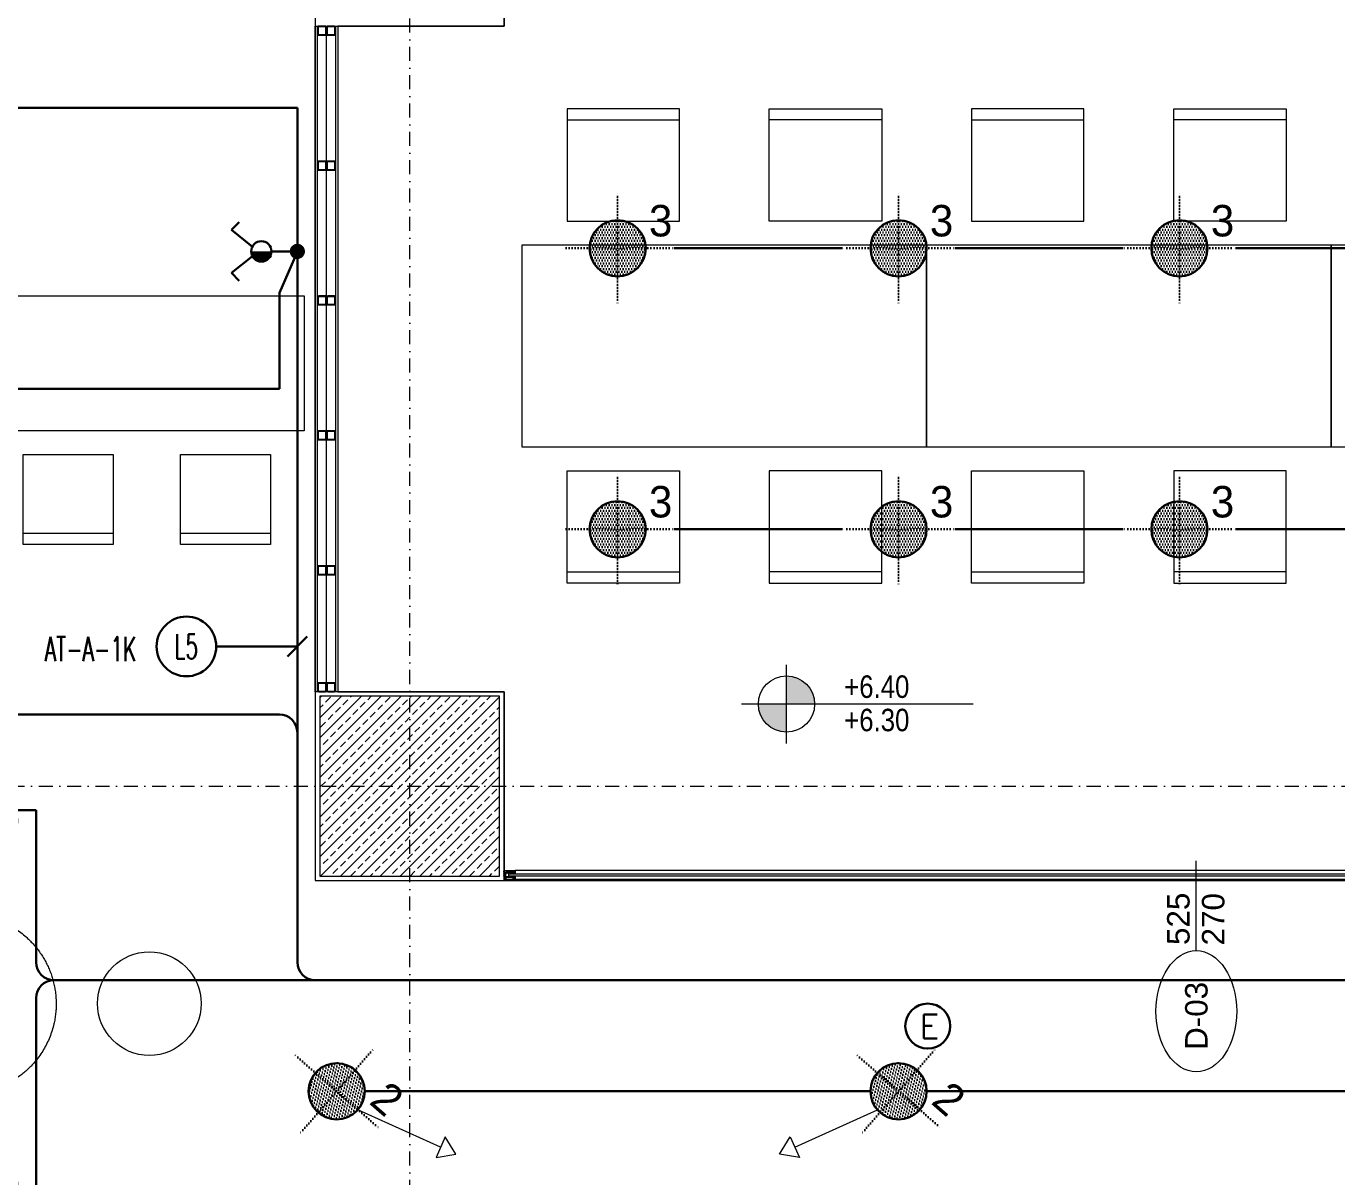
# Model space of a CAD drawing. Extents: x -1701 to 23780, y -363 to 7742.
# Drawn here: x 8397 to 8980, y 2231 to 2743 of the extents above; entities that cross this region are included whole.
import ezdxf
from ezdxf.enums import TextEntityAlignment as Align

# ---------------------------------------------------------------- set-up
doc = ezdxf.new("R2010")
doc.units = 0
doc.header["$LTSCALE"] = 25
doc.header["$MEASUREMENT"] = 0
doc.header["$PDMODE"] = 1
doc.linetypes.add('Audi$0$DASHDOT2', pattern=[0.5, 0.25, -0.125, 0, -0.125])
doc.linetypes.add('DOT2', pattern=[0.125, 0, -0.125])
doc.layers.get('0').update_dxf_attribs({"color": 9, "lineweight": 9})
for name, color, linetype, lineweight in [('0 @ 1', 9, 'Continuous', 9), ('31', 9, 'Continuous', 9), ('Audi$0$01', 8, 'Continuous', 9), ('Audi$0$05', 8, 'Continuous', 9), ('Audi$0$06D', 8, 'Continuous', 9), ('Audi$0$09W', 8, 'Continuous', 9), ('Audi$0$10', 8, 'Continuous', 9), ('Audi$0$11', 8, 'Continuous', 9), ('Audi$0$14', 8, 'Continuous', 9), ('Audi$0$15', 8, 'Continuous', 9), ('Audi$0$21', 8, 'Continuous', 9), ('Audi$0$22', 8, 'Continuous', 9), ('Audi$0$24', 8, 'Audi$0$DASHDOT2', 9), ('Audi$0$35', 8, 'Continuous', 9), ('E-ACİL AYDINLATMA KİTİ', 7, 'Continuous', 30), ('E-Aydınlatma', 7, 'Continuous', 30), ('E-KABLO', 7, 'Continuous', 30), ('E-KOMÜTATÖR ANAHTAR (ETANŞ)', 7, 'Continuous', 30), ('E-LİNYE', 7, 'Continuous', 30), ('E-YUKARI ÇIKAN HAT', 7, 'Continuous', 30)]:
    doc.layers.add(name, color=color, linetype=linetype, lineweight=lineweight)
doc.styles.add('Audi$0$Arial', font='arial.ttf', dxfattribs={"height": 2.5})
doc.styles.add('Audi$0$MuuM_TEXT-STANDART', font='ARIALN.TTF')
doc.styles.add('E-YAZI', font='txttw.shx')
doc.styles.add('TX-TEXT', font='')
doc.styles.get('TX-TEXT').set_extended_font_data('TrSah Futura Lt BT')
pattern_1 = [(225, (-604.72494, -2171.82614), (-0.0883883476, 0.0883883476), []), (135, (-604.72494, -2171.82614), (0.0883883476, 0.0883883476), [])]

# ---------------------------------------------------------------- blocks, each defined once
blk = doc.blocks.new('Audi$0$P-AUDI_BAR')
at = {"layer": 'Audi$0$05'}
for points in [[(-420, -180), (0, -180), (0, -240), (-420, -240)], [(-405, -250.5), (-365, -250.5), (-365, -290.5), (-405, -290.5)], [(-335, -250.5), (-295, -250.5), (-295, -290.5), (-335, -290.5)], [(-265, -250.5), (-225, -250.5), (-225, -290.5), (-265, -290.5)], [(-195, -250.5), (-155, -250.5), (-155, -290.5), (-195, -290.5)], [(-125, -250.5), (-85, -250.5), (-85, -290.5), (-125, -290.5)], [(-55, -250.5), (-15, -250.5), (-15, -290.5), (-55, -290.5)]]:
    blk.add_lwpolyline(points, close=True, dxfattribs=at)
for points in [[(-405, -285.5), (-365, -285.5)], [(-335, -285.5), (-295, -285.5)], [(-265, -285.5), (-225, -285.5)], [(-195, -285.5), (-155, -285.5)], [(-125, -285.5), (-85, -285.5)], [(-55, -285.5), (-15, -285.5)]]:
    blk.add_lwpolyline(points, dxfattribs=at)
blk = doc.blocks.new('Audi$0$P-AUDI_TOP')
at = {"layer": 'Audi$0$05'}
for points in [[(20, 10.5), (70, 10.5), (70, 60.5), (20, 60.5)], [(20, 10.5), (70, 10.5), (70, 60.5), (20, 60.5)], [(160, 10.5), (110, 10.5), (110, 60.5), (160, 60.5)], [(160, 10.5), (110, 10.5), (110, 60.5), (160, 60.5)], [(0, 0), (180, 0), (180, -90), (0, -90)], [(0, 0), (180, 0), (180, -90), (0, -90)], [(20, -100.5), (70, -100.5), (70, -150.5), (20, -150.5)], [(20, -100.5), (70, -100.5), (70, -150.5), (20, -150.5)], [(160, -100.5), (110, -100.5), (110, -150.5), (160, -150.5)], [(160, -100.5), (110, -100.5), (110, -150.5), (160, -150.5)]]:
    blk.add_lwpolyline(points, close=True, dxfattribs=at)
for points in [[(20, 55.5), (70, 55.5)], [(20, 55.5), (70, 55.5)], [(160, 55.5), (110, 55.5)], [(160, 55.5), (110, 55.5)], [(20, -145.5), (70, -145.5)], [(20, -145.5), (70, -145.5)], [(160, -145.5), (110, -145.5)], [(160, -145.5), (110, -145.5)]]:
    blk.add_lwpolyline(points, dxfattribs=at)
blk = doc.blocks.new('Audi$0$0_doorno')
blk.add_lwpolyline([(4.5, 0), (12.5, 0)])
blk.add_ellipse((-0.89, 0), major_axis=(-5.39, 0), ratio=0.666667)
at = {"style": 'Audi$0$Arial'}
blk.add_attdef('YUKSEKLIK', text='', height=2, dxfattribs=at).set_placement((5, 12.3), align=Align.TOP_LEFT)
blk.add_attdef('KAPINO', text='', height=2, dxfattribs=at).set_placement((0, 0), align=Align.MIDDLE)
blk.add_attdef('GENISLIK', text='', height=2, dxfattribs=at).set_placement((5, -3.79), align=Align.BOTTOM_LEFT)
blk = doc.blocks.new('Audi$0$0_elevationtarget-p')
h = blk.add_hatch(color=256)
h.paths.add_polyline_path([(2.5, 0, 0.414214), (0, 2.5), (0, 0)])
h.paths.add_polyline_path([(0, 0), (-2.5, 0, 0.414214), (0, -2.5)])
blk.add_line((0, -3.5), (0, 3.5))
blk.add_lwpolyline([(16.6, 0), (-4, 0)])
blk.add_circle((0, 0), 2.5)
at = {"style": 'Audi$0$Arial'}
blk.add_attdef('BITMISKOT', text='', height=2, dxfattribs=at).set_placement((4.5, 0), align=Align.BOTTOM_LEFT)
blk.add_attdef('KABAKOT', text='', height=2, dxfattribs=at).set_placement((4.5, -0.59), align=Align.TOP_LEFT)
blk = doc.blocks.new('Audi$0$Group-54-1')
at = {"flags": 128}
blk.add_lwpolyline([(384798.7518, 69160.1485, -0.005049), (384798.7517, 69160.1403), (384798.7516, 69160.1342, -0.020297), (384798.7504, 69160.1139), (384798.7501, 69160.1117, -0.010121), (384798.7472, 69160.0879, -0.020134), (384798.7429, 69160.0643), (384798.742, 69160.0604, -0.019975), (384798.7338, 69160.03), (384798.7338, 69160.0299, -0.01979), (384798.7234, 69160.0006), (384798.7233, 69160.0005, -0.019602), (384798.7107, 69159.9722), (384798.7107, 69159.9722, -0.019426), (384798.6959, 69159.9451), (384798.6959, 69159.945, -0.019277), (384798.6792, 69159.9193), (384798.6791, 69159.9193, -0.019164), (384798.6605, 69159.8949, -0.019098), (384798.6401, 69159.872), (384798.6374, 69159.8693, -0.019074), (384798.6208, 69159.8533, -0.009549), (384798.6033, 69159.8384), (384798.6033, 69159.8384, -0.019136), (384798.585, 69159.8244, -0.009605), (384798.5659, 69159.8115), (384798.5658, 69159.8115, -0.019296), (384798.546, 69159.7997), (384798.5459, 69159.7997, -0.009707), (384798.5253, 69159.7891), (384798.5253, 69159.7891, -0.019528), (384798.504, 69159.7796), (384798.504, 69159.7796, -0.009837), (384798.4821, 69159.7713), (384798.482, 69159.7713, -0.01979), (384798.4595, 69159.7643), (384798.4595, 69159.7643, -0.009972), (384798.4365, 69159.7587), (384798.4364, 69159.7586, -0.020026), (384798.4129, 69159.7543), (384798.4128, 69159.7543, -0.010081), (384798.3889, 69159.7514), (384798.3887, 69159.7514, -0.020176), (384798.3644, 69159.7499), (384798.3602, 69159.7498, -0.010066), (384798.3438, 69159.7498), (384798.3437, 69159.7498, -0.0101), (384798.3274, 69159.7505, -0.01008), (384798.3111, 69159.7518), (384798.3071, 69159.7522, -0.0201), (384798.2832, 69159.7556), (384798.2792, 69159.7564, -0.019966), (384798.2483, 69159.7633), (384798.2482, 69159.7633, -0.019798), (384798.2183, 69159.7726), (384798.2181, 69159.7727, -0.01962), (384798.1893, 69159.7842), (384798.1892, 69159.7842, -0.019449), (384798.1614, 69159.7979), (384798.1614, 69159.7979, -0.019299), (384798.1349, 69159.8136), (384798.1348, 69159.8136, -0.019181), (384798.1097, 69159.8313), (384798.1097, 69159.8313, -0.019107), (384798.086, 69159.8508), (384798.0831, 69159.8533, -0.019075), (384798.0665, 69159.8693, -0.009545), (384798.0509, 69159.8861, -0.019123), (384798.0362, 69159.9038, -0.009595), (384798.0226, 69159.9224), (384798.0226, 69159.9224, -0.019275), (384798.01, 69159.9418), (384798.01, 69159.9418, -0.009695), (384797.9986, 69159.9618), (384797.9985, 69159.9619, -0.019508), (384797.9883, 69159.9827), (384797.9882, 69159.9827, -0.009828), (384797.9792, 69160.0041), (384797.9791, 69160.0042, -0.019783), (384797.9713, 69160.0262), (384797.9713, 69160.0263, -0.009972), (384797.9647, 69160.0488), (384797.9647, 69160.0489, -0.020049), (384797.9595, 69160.0721), (384797.9595, 69160.0721, -0.0101), (384797.9556, 69160.0957), (384797.9556, 69160.0958, -0.020245), (384797.9531, 69160.1199), (384797.9529, 69160.124, -0.010149), (384797.9522, 69160.1403, -0.010113), (384797.9522, 69160.1568), (384797.9523, 69160.1609, -0.020296), (384797.9538, 69160.1852), (384797.9538, 69160.1854, -0.01012), (384797.9567, 69160.2092, -0.020134), (384797.9611, 69160.2328), (384797.962, 69160.2367, -0.019975), (384797.9701, 69160.2671), (384797.9701, 69160.2672, -0.01979), (384797.9806, 69160.2965), (384797.9806, 69160.2966, -0.019602), (384797.9933, 69160.3249), (384797.9933, 69160.3249, -0.019426), (384798.008, 69160.352), (384798.0081, 69160.3521, -0.019277), (384798.0248, 69160.3778), (384798.0248, 69160.3778, -0.019164), (384798.0434, 69160.4022, -0.019098), (384798.0639, 69160.4251), (384798.0665, 69160.4278, -0.019074), (384798.0831, 69160.4438, -0.009549), (384798.1006, 69160.4587), (384798.1006, 69160.4587, -0.019136), (384798.119, 69160.4727, -0.009605), (384798.1381, 69160.4856), (384798.1381, 69160.4856, -0.019296), (384798.158, 69160.4974), (384798.158, 69160.4974, -0.009707), (384798.1786, 69160.508), (384798.1787, 69160.5081, -0.019528), (384798.1999, 69160.5175), (384798.2, 69160.5175, -0.009837), (384798.2218, 69160.5258), (384798.2219, 69160.5258, -0.01979), (384798.2444, 69160.5328), (384798.2445, 69160.5328, -0.009972), (384798.2674, 69160.5384), (384798.2676, 69160.5385, -0.020026), (384798.2911, 69160.5428), (384798.2912, 69160.5428, -0.010081), (384798.3151, 69160.5457), (384798.3152, 69160.5457, -0.020176), (384798.3396, 69160.5472), (384798.3438, 69160.5473, -0.010066), (384798.3602, 69160.5473), (384798.3603, 69160.5473, -0.0101), (384798.3766, 69160.5466, -0.01008), (384798.3929, 69160.5453), (384798.3968, 69160.5449, -0.0201), (384798.4208, 69160.5415), (384798.4248, 69160.5407, -0.019966), (384798.4556, 69160.5338), (384798.4558, 69160.5338, -0.019798), (384798.4857, 69160.5245), (384798.4858, 69160.5245, -0.019621), (384798.5147, 69160.5129), (384798.5148, 69160.5129, -0.019449), (384798.5425, 69160.4992), (384798.5426, 69160.4992, -0.0193), (384798.5691, 69160.4835), (384798.5691, 69160.4835, -0.019182), (384798.5942, 69160.4658), (384798.5943, 69160.4658, -0.019108), (384798.6179, 69160.4463), (384798.6208, 69160.4438, -0.019075), (384798.6374, 69160.4278, -0.009545), (384798.6531, 69160.411, -0.019123), (384798.6677, 69160.3933, -0.009596), (384798.6814, 69160.3747), (384798.6814, 69160.3747, -0.019275), (384798.6939, 69160.3553), (384798.6939, 69160.3553, -0.009695), (384798.7054, 69160.3353), (384798.7054, 69160.3352, -0.019508), (384798.7157, 69160.3144), (384798.7157, 69160.3144, -0.009827), (384798.7248, 69160.293), (384798.7248, 69160.2929, -0.019783), (384798.7327, 69160.2709), (384798.7327, 69160.2708, -0.009972), (384798.7392, 69160.2483), (384798.7392, 69160.2482, -0.020048), (384798.7445, 69160.225), (384798.7445, 69160.225, -0.010099), (384798.7483, 69160.2014), (384798.7484, 69160.2013, -0.020243), (384798.7508, 69160.1772), (384798.7511, 69160.1731, -0.010148), (384798.7517, 69160.1568, -0.005062), (384798.7518, 69160.1485)], format="xyb", dxfattribs=at)
for centre in [(384798.3498, 69160.9634), (384797.5374, 69160.1497), (384799.1666, 69160.1497), (384798.3498, 69159.3469)]:
    blk.add_circle(centre, 0.2304)
blk = doc.blocks.new('Audi$0$p-kolon_80x80')
at = {"layer": 'Audi$0$09W'}
h = blk.add_hatch(dxfattribs=at)
h.set_pattern_fill('ANSI33', color=256, scale=25, style=0)
h.set_pattern_definition([(45, (-1222.5, -385), (-4.419417, 4.419417), []), (45, (-1218.0806, -385), (-4.419417, 4.419417), [3.125, -1.5625])])
h.paths.add_polyline_path([(-40, -40), (40, -40), (40, 40), (-40, 40)])
blk.add_lwpolyline([(-40, -40), (40, -40), (40, 40), (-40, 40)], close=True)
blk = doc.blocks.new('Audi$0$Prf-40x40')
for points in [[(1.5, -2), (-1.5, -2, -0.414214), (-2, -1.5), (-2, 1.5, -0.414214), (-1.5, 2), (1.5, 2, -0.414214), (2, 1.5), (2, -1.5, -0.414214)], [(1.5, -1.7), (-1.5, -1.7, -0.414214), (-1.7, -1.5), (-1.7, 1.5, -0.414214), (-1.5, 1.7), (1.5, 1.7, -0.414214), (1.7, 1.5), (1.7, -1.5, -0.414214)]]:
    blk.add_lwpolyline(points, format="xyb", close=True)
at = {"color": 252}
blk.add_point((0, 0), dxfattribs=at)
blk = doc.blocks.new('Audi$0$p-strahle-alüminyumdoğramaprofili')
at = {"layer": 'Audi$0$10'}
h = blk.add_hatch(dxfattribs=at)
h.set_pattern_fill('NET', color=256, angle=315, style=0)
h.set_pattern_definition(pattern_1)
h.paths.add_polyline_path([(-4.62, 2.65), (-4.68, 2.65), (-4.72, 2.75), (-4.72, 2.8), (-4.69, 2.8), (-4.69, 2.92), (-4.98, 2.92), (-4.98, 2.8), (-4.95, 2.8), (-4.99, 2.65), (-5.08, 2.66), (-5.25, 2.28), (-5.14, 2.28), (-5.14, 2.33), (-4.98, 2.52, 0.2599), (-4.9, 2.28), (-4.66, 2.28, 0.382682)])
h.paths.add_polyline_path([(-4.86, 2.52), (-4.67, 2.52, -2.16717)], flags=16)
h = blk.add_hatch(dxfattribs=at)
h.set_pattern_fill('NET', color=256, angle=315, style=0)
h.set_pattern_definition(pattern_1)
h.paths.add_polyline_path([(-4.62, 0.88), (-4.68, 0.88), (-4.72, 0.77), (-4.72, 0.73), (-4.69, 0.73), (-4.69, 0.6), (-4.98, 0.6), (-4.98, 0.73), (-4.95, 0.73), (-4.99, 0.88), (-5.08, 0.87), (-5.25, 1.24), (-5.14, 1.24), (-5.14, 1.2), (-4.98, 1.01, -0.2599), (-4.9, 1.24), (-4.66, 1.24, -0.382682)])
h.paths.add_polyline_path([(-4.86, 1), (-4.67, 1, 2.16717)], flags=16)
h = blk.add_hatch(dxfattribs=at)
h.set_pattern_fill('NET', color=256, angle=315, style=0)
h.set_pattern_definition([(225, (-608.45214, -2173.53612), (-0.0883883476, 0.0883883476), []), (135, (-608.45214, -2173.53612), (0.0883883476, 0.0883883476), [])])
h.paths.add_polyline_path([(-3.45, 2.28), (-3.45, 2.57), (-4.49, 2.57), (-4.49, 2.28)])
h = blk.add_hatch(dxfattribs=at)
h.set_pattern_fill('NET', color=256, angle=315, style=0)
h.set_pattern_definition([(225, (-608.45214, -2180.04526), (-0.0883883476, 0.0883883476), []), (135, (-608.45214, -2180.04526), (0.0883883476, 0.0883883476), [])])
h.paths.add_polyline_path([(-3.45, 0.93), (-3.45, 1.24), (-4.49, 1.24), (-4.49, 0.93)])
h = blk.add_hatch(dxfattribs=at)
h.set_pattern_fill('NET', color=256, angle=315, style=0)
h.set_pattern_definition([(225, (-629.50454, -2177.58922), (-0.0883883476, 0.0883883476), []), (135, (-629.50454, -2177.58922), (0.0883883476, 0.0883883476), [])])
h.paths.add_polyline_path([(0, 0.68), (0, 1.75), (-0.18, 1.75), (-0.18, 0.68)])
for points in [[(-5.08, 2.66), (-5.25, 2.28)], [(-5.09, 0.88), (-5.25, 1.24)], [(-4.98, 2.52), (-5.14, 2.33), (-5.14, 2.28)], [(-4.98, 1.01), (-5.14, 1.2), (-5.14, 1.24)], [(-4.92, 3.6), (-4.92, 3.16), (-4.61, 3.16), (-4.61, 2.87), (-4.52, 2.87), (-4.62, 2.65), (-4.68, 2.65), (-4.72, 2.75), (-4.72, 2.8), (-4.69, 2.8), (-4.69, 3.05), (-4.98, 3.05), (-4.98, 2.8), (-4.95, 2.8), (-4.99, 2.65), (-5.08, 2.66), (-5.07, 3.76), (-0.11, 3.76)], [(-4.69, 2.92), (-4.98, 2.92)], [(-4.71, 0.6), (-4.98, 0.6)], [(-2.83, 0.2), (-2.67, 0.2), (-2.67, -0.04), (-4.87, -0.04), (-4.87, 0.19), (-4.57, 0.19), (-4.57, 0.73), (-2.67, 0.73)], [(-4.52, 2.87), (-4.49, 2.87), (-4.49, 2.26)], [(-4.49, 0.93), (-4.49, 0.93), (-4.49, 1.26)], [(-3.45, 2.26), (-3.45, 2.57)], [(-3.45, 1.26), (-3.45, 0.93)], [(-2.08, 0.93), (-2.08, 2.57)], [(-0.18, 0.68), (0, 0.68), (0, 1.75)], [(-0.18, 1.75), (0, 1.75)]]:
    blk.add_lwpolyline(points, dxfattribs=at)
for points in [[(-0.18, 2.74), (-0.18, 2.21), (0, 2.21), (0, 2.08), (-0.18, 2.08), (-0.18, 0.43), (0, 0.43), (0, 0), (-0.12, 0), (-0.12, -0.24), (-5.09, -0.24), (-5.09, 0.88), (-4.98, 0.88), (-4.94, 0.7), (-4.99, 0.7), (-4.99, 0.33), (-4.71, 0.33), (-4.71, 0.88), (-4.56, 0.88), (-4.52, 0.93), (-1.28, 0.93), (-1.2, 1.22), (-0.9, 1.22), (-0.9, 0.62), (-0.58, 0.62), (-0.58, 2.74)], [(-2.03, 0.78), (-1.35, 0.78), (-1.35, 0.08), (-1.28, 0.04), (-1.28, -0.04), (-2.09, -0.04), (-2.09, 0.1), (-2.03, 0.15)]]:
    blk.add_lwpolyline(points, close=True, dxfattribs=at)
for points in [[(-0.57, 3.26), (-0.57, 3.62), (-4.89, 3.62), (-4.89, 3.65, 0.561743), (-4.97, 3.66, 0.595966), (-4.92, 3.6, -2.204878)], [(-4.67, 2.52), (-4.86, 2.52, 1)], [(-4.67, 1), (-4.86, 1, -1)], [(-4.61, 2.87), (-4.49, 3.45, -0.833203), (-4.18, 3.44, -0.447088)], [(-4.49, 2.57), (-1.23, 2.57, -0.414214), (-0.9, 2.25), (-0.9, 1.22)], [(-4.18, 3.44), (-4.18, 2.99, 0.414214), (-4.07, 2.89), (-0.82, 2.89), (-0.82, 3.62)], [(-2.67, 0.73), (-2.67, 0.32), (-2.83, 0.32, 1), (-2.83, 0.2, -1)], [(-0.11, 3.76), (-0.11, 3.62), (-0.45, 3.62), (-0.45, 3.14, -1), (-0.66, 3.14)], [(-0.66, 3.14, -0.305404), (-0.57, 3.26, -5.773092)]]:
    blk.add_lwpolyline(points, format="xyb", dxfattribs=at)
for centre, radius, start, end in [((-4.73, 2.47), 0.253, 168.66756, 234.12581), ((-4.73, 1.06), 0.253, 125.87419, 191.33244), ((-4.77, 2.44), 0.125, 139.54015, 40.45985), ((-4.77, 1.08), 0.125, 319.54015, 220.45985), ((-4.84, 2.48), 0.273, 305.97376, 36.42893), ((-4.84, 1.04), 0.273, 323.57107, 54.02624)]:
    blk.add_arc(centre, radius, start, end, dxfattribs=at)
blk = doc.blocks.new('*U4760')
at = {"layer": 'Audi$0$06D'}
for points in [[(4.95, 4), (521.05, 4)], [(4.95, 0), (521.04, 0)]]:
    blk.add_lwpolyline(points, dxfattribs=at)
at = {"layer": 'Audi$0$15'}
for points in [[(1.96, 2.5), (524.04, 2.5)], [(524.04, 1.5), (1.96, 1.5)]]:
    blk.add_lwpolyline(points, dxfattribs=at)
at = {"layer": '0 @ 1', "linetype": 'Continuous', "xscale": -1}
blk.add_blockref('Audi$0$p-strahle-alüminyumdoğramaprofili', (-0.12, 0.24), dxfattribs=at)
at = {"layer": '0 @ 1', "linetype": 'Continuous'}
blk.add_blockref('Audi$0$p-strahle-alüminyumdoğramaprofili', (526.12, 0.24), dxfattribs=at)
blk = doc.blocks.new('Audi')
at = {"layer": 'Audi$0$06D'}
blk.add_lwpolyline([(8530.5, 2450.5), (8530.5, 2739.5)], dxfattribs=at)
at = {"layer": 'Audi$0$11'}
for points in [[(8535.5, 2447), (8525.5, 2447), (8525.5, 2743), (8535.5, 2743)], [(8534.5, 2447), (8526.5, 2447), (8526.5, 2743), (8534.5, 2743)]]:
    blk.add_lwpolyline(points, close=True, dxfattribs=at)
at = {"layer": 'Audi$0$14'}
blk.add_lwpolyline([(8525.5, 2803), (8525.5, 2743), (8609.5, 2743), (8609.5, 2803), (8732, 2803), (8732, 2819.3)], dxfattribs=at)
blk.add_lwpolyline([(8609.5, 2447), (8525.5, 2447), (8525.5, 2363), (8609.5, 2363)], close=True, dxfattribs=at)
at = {"layer": 'Audi$0$24'}
for points in [[(8567.5, 195), (8567.5, 4035)], [(6827.5, 2405), (11027.5, 2405)]]:
    blk.add_lwpolyline(points, dxfattribs=at)
at = {"layer": 'Audi$0$35'}
blk.add_lwpolyline([(7909.5, 2803), (8525.5, 2803), (8525.5, 2363), (10472.5, 2363), (10472.5, 2240), (9967.4, 2240), (10004.84, 1897.89, 0.099521), (7703.07, 1167.17)], format="xyb", dxfattribs=at)
blk.add_lwpolyline([(8609.5, 2803), (8609.5, 2743), (8535.5, 2743), (8535.5, 2447), (8609.5, 2447), (8609.5, 2363), (9225.5, 2363), (9225.5, 2803)], close=True, dxfattribs=at)
at = {"linetype": 'Continuous', "rotation": 180}
blk.add_blockref('*U4760', (9135.5, 2367.42), dxfattribs=at)
at = {"layer": 'Audi$0$01'}
blk.add_blockref('Audi$0$p-kolon_80x80', (8567.5, 2405), dxfattribs=at)
at = {"layer": 'Audi$0$05'}
for name, p in [('Audi$0$P-AUDI_TOP', (8617.5, 2645.79)), ('Audi$0$P-AUDI_TOP', (8797.5, 2645.79)), ('Audi$0$P-AUDI_TOP', (8977.5, 2645.79)), ('Audi$0$P-AUDI_BAR', (8520.5, 2803))]:
    blk.add_blockref(name, p, dxfattribs=at)
at = {"layer": 'Audi$0$05', "color": 7, "xscale": 100, "yscale": 100, "zscale": 100}
blk.add_blockref('Audi$0$Group-54-1', (-38471465, -6913706.72), dxfattribs=at)
at = {"layer": 'Audi$0$10', "xscale": -1}
for p in [(8528.5, 2741), (8532.5, 2741), (8528.5, 2681), (8532.5, 2681), (8528.5, 2621), (8532.5, 2621), (8528.5, 2561), (8532.5, 2561), (8528.5, 2501), (8532.5, 2501), (8528.5, 2449), (8532.5, 2449)]:
    blk.add_blockref('Audi$0$Prf-40x40', p, dxfattribs=at)
at = {"layer": 'Audi$0$21'}
ref = blk.add_blockref('Audi$0$0_elevationtarget-p', (8735.15, 2441.5), dxfattribs=dict(at, xscale=5, yscale=5, zscale=0.5))
ref.add_attrib('BITMISKOT', ' +6.40', dxfattribs={"layer": '0', "height": 10, "style": 'Audi$0$MuuM_TEXT-STANDART'}).set_placement((8757.65, 2441.23), align=Align.BOTTOM_LEFT)
ref.add_attrib('KABAKOT', ' +6.30', dxfattribs={"layer": '0', "height": 10, "style": 'Audi$0$MuuM_TEXT-STANDART'}).set_placement((8757.65, 2426.4), align=Align.BOTTOM_LEFT)
at = {"layer": 'Audi$0$22'}
ref = blk.add_blockref('Audi$0$0_doorno', (8917.5, 2309.3), dxfattribs=dict(at, xscale=5, yscale=5, zscale=5, rotation=90))
ref.add_attrib('KAPINO', 'D-03', dxfattribs={"layer": '0', "height": 10, "rotation": 90, "style": 'Audi$0$Arial'}).set_placement((8917.5, 2302.79), align=Align.MIDDLE)
ref.add_attrib('GENISLIK', '525', dxfattribs={"layer": '0', "height": 10, "rotation": 90, "style": 'Audi$0$Arial'}).set_placement((8917.5, 2334.3), align=Align.BOTTOM_LEFT)
ref.add_attrib('YUKSEKLIK', '270', dxfattribs={"layer": '0', "height": 10, "rotation": 90, "style": 'Audi$0$Arial'}).set_placement((8920, 2334.12), align=Align.TOP_LEFT)
blk = doc.blocks.new('p-bur-VW-spotlight')
at = {"layer": 'E-Aydınlatma'}
h = blk.add_hatch(dxfattribs=at)
h.set_pattern_fill('DOTS', color=4, scale=20)
edge = h.paths.add_edge_path()
edge.add_arc((0, 0), 12.5, 0, 360)
at = {"layer": 'E-Aydınlatma', "color": 4, "linetype": 'DOT2', "ltscale": 0.4}
for q in [(0, 25), (-25, 0), (0, -25), (25, 0)]:
    blk.add_line((0, 0), q, dxfattribs=at)
at = {"layer": 'E-Aydınlatma', "color": 4, "linetype": 'ByBlock'}
blk.add_circle((0, 0), 12.5, dxfattribs=at)
at = {"layer": 'E-Aydınlatma', "color": 4, "style": 'TX-TEXT', "text_generation_flag": 4}
blk.add_attdef('W', text='', height=14, rotation=180, dxfattribs=at).set_placement((19.53, 11.56), align=Align.MIDDLE_CENTER)
blk = doc.blocks.new('100_ACİL AYDINLATMA KİTİ')
at = {"layer": 'E-ACİL AYDINLATMA KİTİ', "color": 3}
blk.add_circle((0, 0), 1.251, dxfattribs=at)
at = {"layer": 'E-ACİL AYDINLATMA KİTİ', "color": 3, "style": 'E-YAZI'}
blk.add_text('E', height=1.34, dxfattribs=at).set_placement((-0.448, -0.694))
blk = doc.blocks.new('100_KOMÜTATÖR ANAHTAR (ETANŞ)')
at = {"layer": 'E-KOMÜTATÖR ANAHTAR (ETANŞ)', "color": 4}
for p, q in [((-1.7, 5.22), (-2.33, 4.62)), ((-0.37, 3.56), (-1.7, 5.22)), ((0.37, 3.56), (1.7, 5.22)), ((1.7, 5.22), (2.33, 4.62)), ((0, 2.05), (0, 0))]:
    blk.add_line(p, q, dxfattribs=at)
at = {"layer": 'E-KOMÜTATÖR ANAHTAR (ETANŞ)', "color": 4, "const_width": 0.81}
blk.add_lwpolyline([(0, 3.27, 0.414214), (-0.41, 2.86, 0.414214), (0, 2.46, 0.414214)], format="xyb", dxfattribs=at)
at = {"layer": 'E-KOMÜTATÖR ANAHTAR (ETANŞ)', "color": 4}
blk.add_circle((0, 2.86), 0.81, dxfattribs=at)

msp = doc.modelspace()

# ---------------------------------------------------------------- linework, layer by layer
at = {"layer": '31', "linetype": 'ByBlock'}
for points in [[(8581.26, 2244.36), (8544.43, 2261.04)], [(8738.87, 2244.36), (8775.7, 2261.04)], [(8579.2, 2239.81), (8588.09, 2241.27), (8583.32, 2248.92), (8579.2, 2239.81)], [(8740.93, 2239.81), (8732.04, 2241.27), (8736.81, 2248.92), (8740.93, 2239.81)]]:
    msp.add_lwpolyline(points, dxfattribs=at)
at = {"layer": 'E-KABLO', "color": 6}
for p, q in [((8310, 2706.73), (8517.5, 2706.73)), ((8517.5, 2642.84), (8517.5, 2706.73)), ((8517.5, 2642.84), (8509.5, 2624.45)), ((8517.5, 2642.84), (8517.5, 2411.17)), ((8760, 2644.23), (8685, 2644.23)), ((8885, 2644.23), (8810, 2644.23)), ((9010, 2644.23), (8935, 2644.23)), ((8509.5, 2624.45), (8509.5, 2581.73)), ((8310, 2581.73), (8509.5, 2581.73)), ((8760, 2519.23), (8685, 2519.23)), ((8885, 2519.23), (8810, 2519.23)), ((9010, 2519.23), (8935, 2519.23)), ((8517.5, 2411.17), (8517.5, 2326.71)), ((8310, 2394.23), (8401.25, 2394.23)), ((8401.25, 2326.71), (8401.25, 2394.23)), ((8525.5, 2318.71), (8409.25, 2318.71)), ((9925.5, 2318.71), (8525.5, 2318.71)), ((8401.25, 2310.71), (8401.25, 1665.67)), ((8772.5, 2269.25), (8547.5, 2269.25)), ((9022.5, 2269.25), (8797.5, 2269.25))]:
    msp.add_line(p, q, dxfattribs=at)
at = {"layer": 'E-KABLO', "color": 4}
msp.add_line((7934.16, 2436.81), (8509.5, 2436.81), dxfattribs=at)
msp.add_arc((8509.5, 2428.81), 8, 0, 90, dxfattribs=at)
at = {"layer": 'E-KABLO', "color": 6}
for centre, start, end in [((8409.25, 2326.71), 180, 270), ((8525.5, 2326.71), 180, 270), ((8409.25, 2310.71), 90, 180)]:
    msp.add_arc(centre, 8, start, end, dxfattribs=at)
at = {"layer": 'E-LİNYE', "color": 7, "linetype": 'Continuous'}
for p, q in [((8481.41, 2467.11), (8517.5, 2467.11)), ((8521.92, 2471.53), (8513.08, 2462.69))]:
    msp.add_line(p, q, dxfattribs=at)
msp.add_circle((8468.15, 2467.11), 13.26, dxfattribs=at)
at = {"layer": 'E-YUKARI ÇIKAN HAT', "color": 4, "linetype": 'Continuous', "const_width": 3.38}
msp.add_lwpolyline([(8515.81, 2642.84, 1), (8519.19, 2642.84, 1)], format="xyb", close=True, dxfattribs=at)

# ---------------------------------------------------------------- block references
at = {"color": 6}
msp.add_blockref('Audi', (0, 0), dxfattribs=at)
at = {"layer": '31', "color": 2, "linetype": 'ByBlock'}
ref = msp.add_blockref('p-bur-VW-spotlight', (8660, 2644.23), dxfattribs=at)
ref.add_attrib('W', '3', dxfattribs={"layer": '0', "height": 14, "rotation": 180, "style": 'TX-TEXT', "text_generation_flag": 6}).set_placement((8679.15, 2645.3), align=Align.BOTTOM_CENTER)
ref = msp.add_blockref('p-bur-VW-spotlight', (8785, 2644.23), dxfattribs=at)
ref.add_attrib('W', '3', dxfattribs={"layer": '0', "height": 14, "rotation": 180, "style": 'TX-TEXT', "text_generation_flag": 6}).set_placement((8804.15, 2645.3), align=Align.BOTTOM_CENTER)
ref = msp.add_blockref('p-bur-VW-spotlight', (8910, 2644.23), dxfattribs=at)
ref.add_attrib('W', '3', dxfattribs={"layer": '0', "height": 14, "rotation": 180, "style": 'TX-TEXT', "text_generation_flag": 6}).set_placement((8929.15, 2645.3), align=Align.BOTTOM_CENTER)
ref = msp.add_blockref('p-bur-VW-spotlight', (8660, 2519.23), dxfattribs=at)
ref.add_attrib('W', '3', dxfattribs={"layer": '0', "height": 14, "rotation": 180, "style": 'TX-TEXT', "text_generation_flag": 6}).set_placement((8679.15, 2520.3), align=Align.BOTTOM_CENTER)
ref = msp.add_blockref('p-bur-VW-spotlight', (8785, 2519.23), dxfattribs=at)
ref.add_attrib('W', '3', dxfattribs={"layer": '0', "height": 14, "rotation": 180, "style": 'TX-TEXT', "text_generation_flag": 6}).set_placement((8804.15, 2520.3), align=Align.BOTTOM_CENTER)
ref = msp.add_blockref('p-bur-VW-spotlight', (8910, 2519.23), dxfattribs=at)
ref.add_attrib('W', '3', dxfattribs={"layer": '0', "height": 14, "rotation": 180, "style": 'TX-TEXT', "text_generation_flag": 6}).set_placement((8929.15, 2520.3), align=Align.BOTTOM_CENTER)
at = {"layer": '31', "linetype": 'ByBlock'}
ref = msp.add_blockref('p-bur-VW-spotlight', (8535, 2269.25), dxfattribs=dict(at, rotation=318.9622297052072))
ref.add_attrib('W', '2', dxfattribs={"layer": '0', "height": 14, "rotation": 138.96223, "style": 'TX-TEXT', "text_generation_flag": 6}).set_placement((8550.15, 2257.48), align=Align.BOTTOM_CENTER)
ref = msp.add_blockref('p-bur-VW-spotlight', (8785, 2269.25), dxfattribs=dict(at, rotation=318.9622297052072))
ref.add_attrib('W', '2', dxfattribs={"layer": '0', "height": 14, "rotation": 138.96223, "style": 'TX-TEXT', "text_generation_flag": 6}).set_placement((8800.15, 2257.48), align=Align.BOTTOM_CENTER)
at = {"layer": 'E-ACİL AYDINLATMA KİTİ', "xscale": 8, "yscale": 8, "zscale": 8}
msp.add_blockref('100_ACİL AYDINLATMA KİTİ', (8798.02, 2298.27), dxfattribs=at)
at = {"layer": 'E-KOMÜTATÖR ANAHTAR (ETANŞ)', "xscale": 5.599999999999998, "yscale": 5.599999999999998, "zscale": 5.599999999999998, "rotation": 90}
msp.add_blockref('100_KOMÜTATÖR ANAHTAR (ETANŞ)', (8517.5, 2642.84), dxfattribs=at)

# ---------------------------------------------------------------- texts
at = {"layer": 'E-LİNYE', "color": 3, "linetype": 'Continuous', "style": 'E-YAZI', "width": 0.6}
for s, p in [('L5', (8468.15, 2467.11)), ('AT-A-1K', (8425.49, 2465.97))]:
    msp.add_text(s, height=10.938, dxfattribs=at).set_placement(p, align=Align.MIDDLE_CENTER)

doc.saveas('drawing.dxf')
